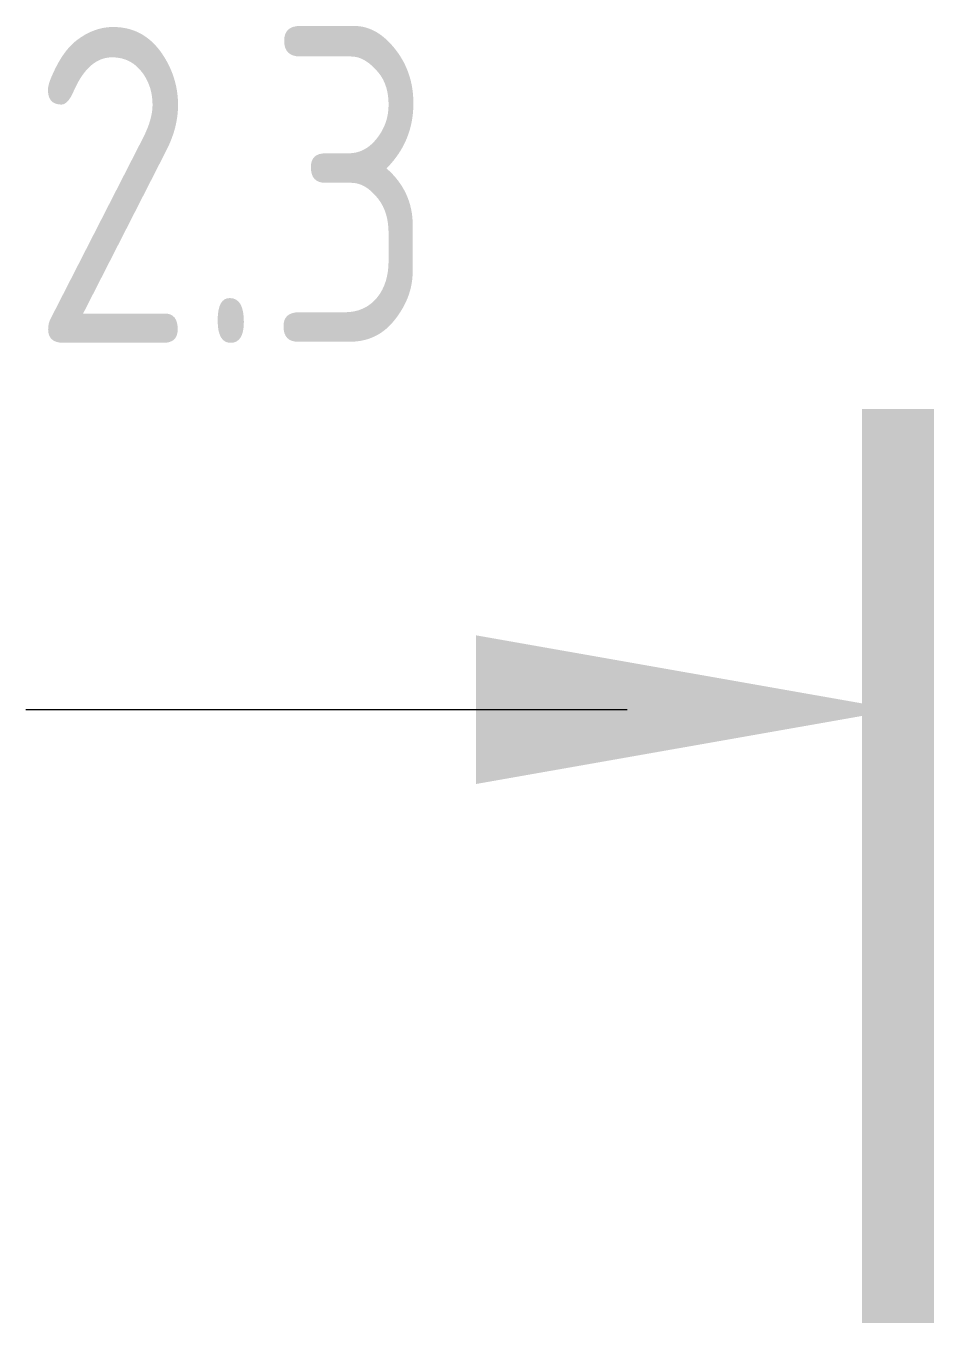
# Model space of a CAD drawing. Header units: millimetres. Extents: x -68946 to 690821, y -552984 to 293768.
# Drawn here: x 238525 to 239532, y 54832 to 56270 of the extents above; entities that cross this region are included whole.
import ezdxf

# ---------------------------------------------------------------- set-up
doc = ezdxf.new("R2010")
doc.units = ezdxf.units.MM
doc.linetypes.add('ADSK_Скрыто', pattern=[600, 300, -300])
doc.layers.add('G-____-____-SYMB', color=250, linetype='ADSK_Скрыто', lineweight=9)
doc.styles.add('GOST Common_2', font='', dxfattribs={"width": 0.8, "height": 350})
doc.styles.get('GOST Common_2').set_extended_font_data('GOST Common')

# ---------------------------------------------------------------- blocks, each defined once
blk = doc.blocks.new('Разрез - Номер вида спереди_3_5 мм-32550530-АР1_Маркировочный план 1 этажа С2и3')
at = {"layer": 'G-____-____-SYMB', "linetype": 'Continuous'}
for points in [[(9.798, 0.404), (9.798, -0.394), (-0.333, -0.394), (-0.333, 0.404)], [(2.176, -4.675), (3, 0), (3.824, -4.675)]]:
    blk.add_hatch(color=256, dxfattribs=at).paths.add_polyline_path(points)
at = {"layer": 'G-____-____-SYMB', "linetype": 'Continuous', "lineweight": 20}
blk.add_line((3, -3), (3, -9.663), dxfattribs=at)

msp = doc.modelspace()

# ---------------------------------------------------------------- block references
at = {"layer": 'G-____-____-SYMB', "linetype": 'Continuous', "lineweight": 40, "xscale": 99.99999999999993, "yscale": 99.99999999999993, "zscale": 99.99999999999993, "rotation": 269.9999999999998}
msp.add_blockref('Разрез - Номер вида спереди_3_5 мм-32550530-АР1_Маркировочный план 1 этажа С2и3', (239491.4291, 55811.8774), dxfattribs=at)

# ---------------------------------------------------------------- texts
at = {"layer": 'G-____-____-SYMB', "linetype": 'Continuous', "insert": (238530.4295, 56268.4201), "char_height": 350, "width": 583.6285, "attachment_point": 1, "style": 'GOST Common_2'}
msp.add_mtext('2.3', dxfattribs=at)

doc.saveas('drawing.dxf')
